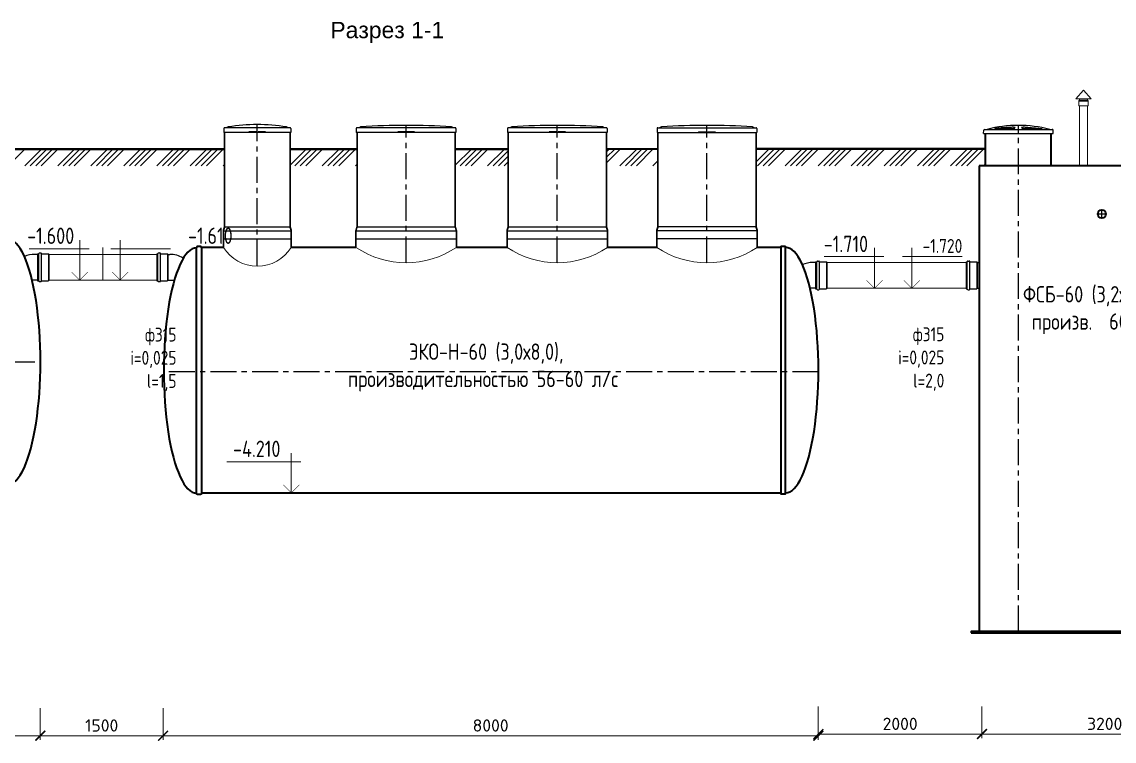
# Model space of a CAD drawing. Header units: millimetres. Extents: x 24859265 to 26550985, y 32092698 to 33532929.
# Drawn here: x 26229637 to 26242988, y 33031291 to 33040086 of the extents above; entities that cross this region are included whole.
import ezdxf

# ---------------------------------------------------------------- set-up
doc = ezdxf.new("R2010")
doc.units = ezdxf.units.MM
doc.linetypes.add('осевая', pattern=[50.8, 31.75, -6.35, 6.35, -6.35])
doc.layers.add('Mitat', color=1, linetype='Continuous')
doc.layers.add('Системный слой', color=7, linetype='Continuous')
doc.layers.add('эколайн', color=7, linetype='Continuous', lineweight=30)
doc.styles.add('ARTEM Arial', font='simplex.shx')
doc.styles.add('ARTEM GOST', font='GOST_0.TTF')
doc.styles.get("Standard").update_dxf_attribs({"font": 'arial.ttf'})
doc.dimstyles.new('ARTEM', dxfattribs={"dimtxt": 70, "dimasz": 50, "dimexe": 35, "dimexo": 15, "dimgap": 10, "dimtad": 1, "dimdec": 0, "dimtxsty": 'ARTEM Arial', "dimcen": 2.5, "dimclrd": 7, "dimclre": 7, "dimclrt": 7, "dimadec": 0, "dimazin": 0, "dimtfac": 1, "dimtdec": 0, "dimtmove": 0, "dimatfit": 3, "dimfxl": 1, "dimlwd": 15, "dimlwe": 15, "dimarcsym": 0})

# ---------------------------------------------------------------- blocks, each defined once
blk = doc.blocks.new('_ArchTick')
at = {"color": 0, "linetype": 'ByBlock', "const_width": 0.15}
blk.add_lwpolyline([(-0.5, -0.5), (0.5, 0.5)], dxfattribs=at)
blk = doc.blocks.new('*D470')
at = {"color": 7, "lineweight": 15, "transparency": 16777216}
for p, q in [((26221863, 33031693), (26221863, 33031308)), ((26229863, 33031680), (26229863, 33031308)), ((26229863, 33031358), (26221863, 33031358))]:
    blk.add_line(p, q, dxfattribs=at)
at = {"color": 7, "lineweight": 15, "transparency": 16777216, "xscale": 120, "yscale": 120, "zscale": 120, "rotation": 180}
blk.add_blockref('_ArchTick', (26221863, 33031358), dxfattribs=at)
at = {"color": 7, "lineweight": 15, "transparency": 16777216, "xscale": 120, "yscale": 120, "zscale": 120}
blk.add_blockref('_ArchTick', (26229863, 33031358), dxfattribs=at)
at = {"color": 7, "lineweight": 20, "transparency": 16777216, "insert": (26225863, 33031483), "char_height": 150, "attachment_point": 5, "style": 'ARTEM Arial'}
blk.add_mtext('8000', dxfattribs=at)
blk = doc.blocks.new('*D471')
at = {"color": 7, "lineweight": 15, "transparency": 16777216}
for p, q in [((26229863, 33031695), (26229863, 33031308)), ((26231363, 33031695), (26231363, 33031308)), ((26231363, 33031358), (26229863, 33031358))]:
    blk.add_line(p, q, dxfattribs=at)
at = {"color": 7, "lineweight": 15, "transparency": 16777216, "xscale": 120, "yscale": 120, "zscale": 120, "rotation": 180}
blk.add_blockref('_ArchTick', (26229863, 33031358), dxfattribs=at)
at = {"color": 7, "lineweight": 15, "transparency": 16777216, "xscale": 120, "yscale": 120, "zscale": 120}
blk.add_blockref('_ArchTick', (26231363, 33031358), dxfattribs=at)
at = {"color": 7, "lineweight": 20, "transparency": 16777216, "insert": (26230613, 33031483), "char_height": 150, "attachment_point": 5, "style": 'ARTEM Arial'}
blk.add_mtext('1500', dxfattribs=at)
blk = doc.blocks.new('*D472')
at = {"color": 7, "lineweight": 15, "transparency": 16777216}
for p, q in [((26241372, 33031715), (26241372, 33031328)), ((26244372, 33031715), (26244372, 33031328)), ((26244372, 33031378), (26241372, 33031378))]:
    blk.add_line(p, q, dxfattribs=at)
at = {"color": 7, "lineweight": 15, "transparency": 16777216, "xscale": 120, "yscale": 120, "zscale": 120, "rotation": 180}
blk.add_blockref('_ArchTick', (26241372, 33031378), dxfattribs=at)
at = {"color": 7, "lineweight": 15, "transparency": 16777216, "xscale": 120, "yscale": 120, "zscale": 120}
blk.add_blockref('_ArchTick', (26244372, 33031378), dxfattribs=at)
at = {"color": 7, "lineweight": 20, "transparency": 16777216, "insert": (26242872, 33031503), "char_height": 150, "attachment_point": 5, "style": 'ARTEM Arial'}
blk.add_mtext('3200', dxfattribs=at)
blk = doc.blocks.new('*D473')
at = {"color": 7, "lineweight": 15, "transparency": 16777216}
for p, q in [((26239372, 33031715), (26239372, 33031328)), ((26241372, 33031715), (26241372, 33031328)), ((26241372, 33031378), (26239372, 33031378))]:
    blk.add_line(p, q, dxfattribs=at)
at = {"color": 7, "lineweight": 15, "transparency": 16777216, "xscale": 120, "yscale": 120, "zscale": 120, "rotation": 180}
blk.add_blockref('_ArchTick', (26239372, 33031378), dxfattribs=at)
at = {"color": 7, "lineweight": 15, "transparency": 16777216, "xscale": 120, "yscale": 120, "zscale": 120}
blk.add_blockref('_ArchTick', (26241372, 33031378), dxfattribs=at)
at = {"color": 7, "lineweight": 20, "transparency": 16777216, "insert": (26240372, 33031503), "char_height": 150, "attachment_point": 5, "style": 'ARTEM Arial'}
blk.add_mtext('2000', dxfattribs=at)
blk = doc.blocks.new('*D491')
at = {"color": 7, "lineweight": 15, "transparency": 16777216}
for p, q in [((26231363, 33031680), (26231363, 33031308)), ((26239372, 33031700), (26239372, 33031308)), ((26239372, 33031358), (26231363, 33031358))]:
    blk.add_line(p, q, dxfattribs=at)
at = {"color": 7, "lineweight": 15, "transparency": 16777216, "xscale": 120, "yscale": 120, "zscale": 120, "rotation": 180}
blk.add_blockref('_ArchTick', (26231363, 33031358), dxfattribs=at)
at = {"color": 7, "lineweight": 15, "transparency": 16777216, "xscale": 120, "yscale": 120, "zscale": 120}
blk.add_blockref('_ArchTick', (26239372, 33031358), dxfattribs=at)
at = {"color": 7, "lineweight": 20, "transparency": 16777216, "insert": (26235367, 33031483), "char_height": 150, "attachment_point": 5, "style": 'ARTEM Arial'}
blk.add_mtext('8000', dxfattribs=at)

msp = doc.modelspace()

# ---------------------------------------------------------------- linework, layer by layer
at = {"lineweight": 20}
for p, q in [((26242612.7379, 33039252.6414), (26242517.6468, 33039145.0647)), ((26242707.829, 33039145.0647), (26242612.7379, 33039252.6414)), ((26242517.6468, 33039145.0647), (26242562.7379, 33039145.0647)), ((26242517.6468, 33039145.0647), (26242707.829, 33039145.0647)), ((26242555.0379, 33039060.1661), (26242555.0379, 33039122.3282)), ((26242562.7379, 33039126.7738), (26242562.7379, 33039145.0647)), ((26242662.7379, 33039126.7738), (26242662.7379, 33039145.0647)), ((26242662.7379, 33039145.0647), (26242707.829, 33039145.0647)), ((26242670.4379, 33039122.3282), (26242670.4379, 33039060.1661)), ((26242670.4379, 33039060.1661), (26242555.0379, 33039060.1661)), ((26242562.7379, 33039060.1661), (26242562.6777, 33038324.9899)), ((26242662.7379, 33039060.1661), (26242662.7379, 33038324.9776)), ((26229470.2028, 33038324.8525), (26229673.6831, 33038528.3327)), ((26229672.2584, 33038324.8525), (26229875.7386, 33038528.3327)), ((26229739.6103, 33038324.8525), (26229943.0905, 33038528.3327)), ((26229806.9623, 33038324.8525), (26230010.4425, 33038528.3327)), ((26229874.3144, 33038324.8525), (26230077.7946, 33038528.3327)), ((26230076.3699, 33038324.8525), (26230279.8501, 33038528.3327)), ((26230143.7218, 33038324.8525), (26230347.2021, 33038528.3327)), ((26230211.0738, 33038324.8525), (26230414.554, 33038528.3327)), ((26230278.4259, 33038324.8525), (26230481.9061, 33038528.3327)), ((26230480.4814, 33038324.8525), (26230683.9616, 33038528.3327)), ((26230547.8334, 33038324.8525), (26230751.3136, 33038528.3327)), ((26230615.1853, 33038324.8525), (26230818.6655, 33038528.3327)), ((26230682.5374, 33038324.8525), (26230886.0176, 33038528.3327)), ((26230884.5929, 33038324.8525), (26231088.0732, 33038528.3327)), ((26230951.9449, 33038324.8525), (26231155.4251, 33038528.3327)), ((26231019.2968, 33038324.8525), (26231222.7771, 33038528.3327)), ((26231086.6489, 33038324.8525), (26231290.1292, 33038528.3327)), ((26231288.7045, 33038324.8525), (26231492.1847, 33038528.3327)), ((26231356.0564, 33038324.8525), (26231559.5366, 33038528.3327)), ((26231423.4084, 33038324.8525), (26231626.8886, 33038528.3327)), ((26231490.7605, 33038324.8525), (26231694.2407, 33038528.3327)), ((26231692.816, 33038324.8525), (26231896.2962, 33038528.3327)), ((26231760.1679, 33038324.8525), (26231963.6482, 33038528.3327)), ((26231827.5199, 33038324.8525), (26232031.0001, 33038528.3327)), ((26231894.872, 33038324.8525), (26232098.3522, 33038528.3327)), ((26232914.8277, 33038334.5296), (26233110.8514, 33038530.5533)), ((26232972.5025, 33038324.8525), (26233178.2033, 33038530.5533)), ((26233039.8545, 33038324.8525), (26233245.5553, 33038530.5533)), ((26233107.2066, 33038324.8525), (26233312.9074, 33038530.5533)), ((26233309.2621, 33038324.8525), (26233514.9629, 33038530.5533)), ((26233376.6141, 33038324.8525), (26233582.3148, 33038530.5533)), ((26233443.966, 33038324.8525), (26233649.6668, 33038530.5533)), ((26233511.3181, 33038324.8525), (26233717.0189, 33038530.5533)), ((26234934.1643, 33038333.3086), (26235131.7973, 33038530.9417)), ((26234993.0602, 33038324.8525), (26235199.1493, 33038530.9417)), ((26235060.4121, 33038324.8525), (26235266.5012, 33038530.9417)), ((26235127.7642, 33038324.8525), (26235333.8533, 33038530.9417)), ((26235329.8197, 33038324.8525), (26235535.9089, 33038530.9417)), ((26235397.1717, 33038324.8525), (26235581.9689, 33038509.6498)), ((26235464.5236, 33038324.8525), (26235581.9689, 33038442.2978)), ((26236781.969, 33038362.6112), (26236950.6872, 33038531.3295)), ((26236781.9692, 33038429.9635), (26236883.3222, 33038531.3165)), ((26236781.9693, 33038497.3156), (26236815.9573, 33038531.3035)), ((26236946.2658, 33038324.8525), (26237152.7816, 33038531.3683)), ((26237013.6178, 33038324.8525), (26237220.1465, 33038531.3813)), ((26237080.9697, 33038324.8525), (26237287.5114, 33038531.3942)), ((26237148.3218, 33038324.8525), (26237354.8765, 33038531.4072)), ((26238610.7847, 33038372.9253), (26238769.5081, 33038531.6487)), ((26238629.5158, 33038324.3045), (26238836.8601, 33038531.6487)), ((26238696.8678, 33038324.3045), (26238904.212, 33038531.6487)), ((26238764.2199, 33038324.3045), (26238971.5641, 33038531.6487)), ((26238966.2754, 33038324.3045), (26239173.6196, 33038531.6487)), ((26239033.6274, 33038324.3045), (26239240.9716, 33038531.6487)), ((26239100.9793, 33038324.3045), (26239308.3235, 33038531.6487)), ((26239168.3314, 33038324.3045), (26239375.6756, 33038531.6487)), ((26239370.3869, 33038324.3045), (26239577.7312, 33038531.6487)), ((26239437.7389, 33038324.3045), (26239645.0831, 33038531.6487)), ((26239505.0908, 33038324.3045), (26239712.4351, 33038531.6487)), ((26239572.4429, 33038324.3045), (26239779.7872, 33038531.6487)), ((26239774.4985, 33038324.3045), (26239981.8427, 33038531.6487)), ((26239841.8504, 33038324.3045), (26240049.1946, 33038531.6487)), ((26239909.2024, 33038324.3045), (26240116.5466, 33038531.6487)), ((26239976.5545, 33038324.3045), (26240183.8987, 33038531.6487)), ((26240178.61, 33038324.3045), (26240385.9542, 33038531.6487)), ((26240245.9619, 33038324.3045), (26240453.3062, 33038531.6487)), ((26240313.3139, 33038324.3045), (26240520.6581, 33038531.6487)), ((26240380.666, 33038324.3045), (26240588.0102, 33038531.6487)), ((26240582.7215, 33038324.3045), (26240790.0657, 33038531.6487)), ((26240650.0735, 33038324.3045), (26240857.4177, 33038531.6487)), ((26240717.4254, 33038324.3045), (26240924.7696, 33038531.6487)), ((26240784.7775, 33038324.3045), (26240992.1217, 33038531.6487)), ((26240986.833, 33038324.3045), (26241194.1773, 33038531.6487)), ((26241054.185, 33038324.3045), (26241261.5292, 33038531.6487)), ((26241121.5369, 33038324.3045), (26241328.8812, 33038531.6487)), ((26241188.889, 33038324.3045), (26241396.2333, 33038531.6487)), ((26232096.9275, 33038324.8525), (26232114.8277, 33038342.7527)), ((26233713.3736, 33038324.8525), (26233734.1643, 33038345.6432)), ((26235531.8757, 33038324.8525), (26235581.9689, 33038374.9457)), ((26237350.3774, 33038324.8525), (26237410.7847, 33038385.2598)), ((26241390.9446, 33038324.3045), (26241415.7842, 33038349.1441)), ((26229966.5982, 33037243.3327), (26231285.2655, 33037243.3327)), ((26230625.9318, 33036928.3327), (26230625.9318, 33037328.3327)), ((26239475.3958, 33037143.3327), (26241177.781, 33037143.3327)), ((26229966.5982, 33036928.3327), (26231285.2655, 33036928.3327)), ((26239475.3958, 33036828.3327), (26241177.781, 33036828.3327)), ((26231832.3996, 33034322.9763), (26231832.3996, 33036172.9763))]:
    msp.add_line(p, q, dxfattribs=at)
at = {"color": 7, "lineweight": 25}
for p, q in [((26242562.7379, 33039126.7738), (26242555.0379, 33039122.3282)), ((26242662.7379, 33039126.7738), (26242670.4379, 33039122.3282)), ((26229830.1526, 33037243.3327), (26229793.9475, 33037243.3327)), ((26229830.1526, 33037251.0327), (26229830.1526, 33036920.6327)), ((26229830.1526, 33037251.0327), (26229845.1526, 33037251.0327)), ((26229845.1526, 33036919.0327), (26229845.1526, 33037252.6327)), ((26229853.8526, 33037261.3327), (26229869.1526, 33037261.3327)), ((26229877.8526, 33036919.0327), (26229877.8526, 33037252.6327)), ((26229877.8526, 33037251.0327), (26229962.1526, 33037251.0327)), ((26229966.5982, 33037243.3327), (26229962.1526, 33037251.0327)), ((26231285.2655, 33037251.0327), (26231285.2655, 33036920.6327)), ((26231285.2655, 33037251.0327), (26231300.2655, 33037251.0327)), ((26231300.2655, 33036919.0327), (26231300.2655, 33037252.6327)), ((26231308.9655, 33037261.3327), (26231324.2655, 33037261.3327)), ((26231332.9655, 33036919.0327), (26231332.9655, 33037252.6327)), ((26231332.9655, 33037251.0327), (26231417.2655, 33037251.0327)), ((26231421.7111, 33037243.3327), (26231417.2655, 33037251.0327)), ((26231421.7111, 33037243.3327), (26231444.2111, 33037243.3327)), ((26239338.9502, 33037143.3327), (26239302.7452, 33037143.3327)), ((26239338.9502, 33037151.0327), (26239338.9502, 33036820.6327)), ((26239338.9502, 33037151.0327), (26239353.9502, 33037151.0327)), ((26239353.9502, 33036819.0327), (26239353.9502, 33037152.6327)), ((26239362.6502, 33037161.3327), (26239377.9502, 33037161.3327)), ((26239386.6502, 33036819.0327), (26239386.6502, 33037152.6327)), ((26239386.6502, 33037151.0327), (26239470.9502, 33037151.0327)), ((26239475.3958, 33037143.3327), (26239470.9502, 33037151.0327)), ((26241177.781, 33037151.0213), (26241177.781, 33036820.6213)), ((26241177.781, 33037151.0213), (26241192.781, 33037151.0213)), ((26241192.781, 33036819.0213), (26241192.781, 33037152.6213)), ((26241201.481, 33037161.3213), (26241216.781, 33037161.3213)), ((26241225.481, 33036819.0213), (26241225.481, 33037152.6213)), ((26241225.481, 33037151.0213), (26241309.781, 33037151.0213)), ((26241314.2266, 33037143.3213), (26241309.781, 33037151.0213)), ((26241314.2266, 33037143.3213), (26241336.7266, 33037143.3213)), ((26229830.1526, 33036928.3327), (26229762.3407, 33036928.3327)), ((26229830.1526, 33036920.6327), (26229845.1526, 33036920.6327)), ((26229853.8526, 33036910.3327), (26229869.1526, 33036910.3327)), ((26229877.8526, 33036920.6327), (26229962.1526, 33036920.6327)), ((26229966.5982, 33036928.3327), (26229962.1526, 33036920.6327)), ((26231285.2655, 33036920.6327), (26231300.2655, 33036920.6327)), ((26231308.9655, 33036910.3327), (26231324.2655, 33036910.3327)), ((26231332.9655, 33036920.6327), (26231417.2655, 33036920.6327)), ((26231421.7111, 33036928.3327), (26231417.2655, 33036920.6327)), ((26231421.7111, 33036928.3327), (26231500.1122, 33036928.3327)), ((26239338.9502, 33036828.3327), (26239271.1384, 33036828.3327)), ((26239338.9502, 33036820.6327), (26239353.9502, 33036820.6327)), ((26239362.6502, 33036810.3327), (26239377.9502, 33036810.3327)), ((26239386.6502, 33036820.6327), (26239470.9502, 33036820.6327)), ((26239475.3958, 33036828.3327), (26239470.9502, 33036820.6327)), ((26241177.781, 33036820.6213), (26241192.781, 33036820.6213)), ((26241201.481, 33036810.3213), (26241216.781, 33036810.3213)), ((26241225.481, 33036820.6213), (26241309.781, 33036820.6213)), ((26241314.2266, 33036828.3213), (26241309.781, 33036820.6213)), ((26241314.2266, 33036828.3213), (26241335.847, 33036828.3213))]:
    msp.add_line(p, q, dxfattribs=at)
at = {"lineweight": 30}
for p, q in [((26232114.8277, 33038733.6891), (26232114.8277, 33037593.4393)), ((26232914.8277, 33038733.6891), (26232914.8277, 33037593.4393)), ((26233734.1643, 33038733.6891), (26233734.1643, 33037593.4393)), ((26234934.1643, 33038733.6891), (26234934.1643, 33037584.5786)), ((26235581.9689, 33038733.6891), (26235581.9689, 33037593.4393)), ((26236781.9689, 33038733.6891), (26236781.9689, 33037593.4393)), ((26237410.7847, 33038733.6891), (26237410.7847, 33037593.4393)), ((26238610.7847, 33038733.6891), (26238610.7847, 33037593.4393)), ((26232100.8277, 33037524.8428), (26232100.8277, 33037328.3327)), ((26232102.1557, 33037537.35), (26232113.4996, 33037574.5122)), ((26232927.4996, 33037537.35), (26232916.1557, 33037574.5122)), ((26232928.8277, 33037524.8428), (26232928.8277, 33037328.3327)), ((26233720.1643, 33037524.8428), (26233720.1643, 33037328.3327)), ((26233721.4924, 33037537.35), (26233732.8363, 33037574.5122)), ((26234946.8363, 33037537.35), (26234935.4924, 33037574.5122)), ((26234948.1643, 33037524.8428), (26234948.1643, 33037328.3327)), ((26235567.9689, 33037524.8428), (26235567.9689, 33037328.3327)), ((26235569.297, 33037537.35), (26235580.6409, 33037574.5122)), ((26236794.6409, 33037537.35), (26236783.297, 33037574.5122)), ((26236795.9689, 33037524.8428), (26236795.9689, 33037328.3327)), ((26237396.7847, 33037524.8428), (26237396.7847, 33037328.3327)), ((26237398.1128, 33037537.35), (26237409.4566, 33037574.5122)), ((26238623.4566, 33037537.35), (26238612.1128, 33037574.5122)), ((26238624.7847, 33037524.8428), (26238624.7847, 33037328.3327))]:
    msp.add_line(p, q, dxfattribs=at)
at = {"color": 1, "linetype": 'осевая', "lineweight": 25, "ltscale": 10}
for p, q in [((26232514.8277, 33037102.9997), (26232514.8277, 33038829.5929)), ((26234334.1643, 33037145.9789), (26234334.1643, 33038820.7321)), ((26236181.9689, 33037145.9789), (26236181.9689, 33038820.7321)), ((26238010.7847, 33037145.9789), (26238010.7847, 33038820.7321)), ((26241818.4445, 33032633.6895), (26241819.6614, 33038820.6003)), ((26242837.2594, 33037687.2636), (26242837.2594, 33037787.2636)), ((26242787.2594, 33037737.2636), (26242887.2594, 33037737.2636)), ((26221860.2687, 33035928.3327), (26229860.2687, 33035928.3327)), ((26239372.3996, 33035808.3344), (26231372.3996, 33035808.3344))]:
    msp.add_line(p, q, dxfattribs=at)
at = {"lineweight": 35}
for p, q in [((26241415.7842, 33038324.3045), (26241415.7841, 33038720.1479)), ((26242216.7014, 33038324.8376), (26242216.7014, 33038720.1479)), ((26244337.1916, 33038324.8525), (26241336.4843, 33038324.2896)), ((26241336.4843, 33038324.2896), (26241337.6519, 33032633.6891)), ((26242036.5136, 33032633.7041), (26243536.5136, 33032633.7041))]:
    msp.add_line(p, q, dxfattribs=at)
at = {"lineweight": 40}
for p, q in [((26232114.8277, 33038528.3327), (26229100.9131, 33038528.3327)), ((26232914.8277, 33038530.5533), (26233734.1643, 33038530.5533)), ((26234934.1649, 33038530.9417), (26235581.9695, 33038530.9417)), ((26236781.9694, 33038531.297), (26237410.7846, 33038531.4179)), ((26238610.7851, 33038531.6487), (26241415.7822, 33038532.1881))]:
    msp.add_line(p, q, dxfattribs=at)
at = {"lineweight": 25}
for p, q in [((26232101.1605, 33037530.597), (26232928.4949, 33037530.597)), ((26232114.4949, 33037581.2652), (26232915.1605, 33037581.2652)), ((26233720.4971, 33037530.597), (26234947.8315, 33037530.597)), ((26233733.8315, 33037581.2652), (26234934.4971, 33037581.2652)), ((26235568.3017, 33037530.597), (26236795.6361, 33037530.597)), ((26235581.6361, 33037581.2652), (26236782.3017, 33037581.2652)), ((26238624.4519, 33037530.597), (26237397.1175, 33037530.597)), ((26238611.1175, 33037581.2652), (26237410.4519, 33037581.2652)), ((26232100.8277, 33037431.8428), (26232928.8277, 33037431.8428)), ((26233720.1643, 33037431.8428), (26234948.1643, 33037431.8428)), ((26235567.9689, 33037431.8428), (26236795.9689, 33037431.8428)), ((26238624.7847, 33037431.8428), (26237396.7847, 33037431.8428))]:
    msp.add_line(p, q, dxfattribs=at)
at = {"lineweight": 35}
for points in [[(26231782.3996, 33037337.978, 0.4142135624), (26231772.3996, 33037327.978), (26231772.3996, 33037322.9763)], [(26231832.3996, 33037322.978), (26231832.3996, 33037327.978, 0.4142135624), (26231822.3996, 33037337.978), (26231782.3996, 33037337.978)], [(26238912.3918, 33037328.3344), (26238912.3918, 33037333.3344, -0.4142135624), (26238922.3918, 33037343.3344), (26238962.3918, 33037343.3344)], [(26238962.3918, 33037343.3344, -0.4142135624), (26238972.3918, 33037333.3344), (26238972.3918, 33037328.3327)], [(26231782.3996, 33034307.9747, -0.4142135624), (26231772.3996, 33034317.9747), (26231772.3996, 33034322.9763)], [(26231832.3996, 33034322.9747), (26231832.3996, 33034317.9747, -0.4142135624), (26231822.3996, 33034307.9747), (26231782.3996, 33034307.9747)], [(26238912.3918, 33034328.3311), (26238912.3918, 33034323.3311, 0.4142135624), (26238922.3918, 33034313.3311), (26238962.3918, 33034313.3311)], [(26238962.3918, 33034313.3311, 0.4142135624), (26238972.3918, 33034323.3311), (26238972.3918, 33034328.3327)]]:
    msp.add_lwpolyline(points, format="xyb", dxfattribs=at)
for points in [[(26231772.3996, 33034322.9763), (26231772.3996, 33037322.9763)], [(26232100.8277, 33037328.3327), (26231832.3933, 33037328.3327)], [(26231832.3996, 33037322.9763), (26231832.3996, 33034322.9763)], [(26233720.1643, 33037328.3327), (26232928.8277, 33037328.3327)], [(26235567.9689, 33037328.3327), (26234948.1643, 33037328.3327)], [(26237396.7847, 33037328.3327), (26236795.9689, 33037328.3327)], [(26238912.3918, 33037328.3327), (26238624.7847, 33037328.3327)], [(26238912.3918, 33037328.3327), (26238912.3918, 33034328.3327)], [(26238972.3918, 33034328.3327), (26238972.3918, 33037328.3327)], [(26231832.3996, 33034328.3327), (26238912.3918, 33034328.3327)]]:
    msp.add_lwpolyline(points, dxfattribs=at)
msp.add_lwpolyline([(26241241.775, 33032613.7041), (26244432.7437, 33032613.7041), (26244432.7437, 33032633.6913), (26241241.775, 33032633.6891)], close=True, dxfattribs=at)
msp.add_circle((26242837.2594, 33037737.2636), 50, dxfattribs=at)
at = {"color": 7, "lineweight": 25}
for centre, radius, start, end in [((26232136.8253, 33038806.8889), 14.8378, 270.00090244, 300.58038667), ((26232166.025, 33038769.1353), 33.0566, 102.60850985, 130.91712828), ((26232514.8277, 33036568.0211), 2261.5718, 80.94277587, 99.05722413), ((26232863.6303, 33038769.1353), 33.0566, 49.08287172, 77.39149015), ((26232892.83, 33038806.8889), 14.8378, 239.41961333, 269.99909756), ((26233756.162, 33038806.8889), 14.8378, 270.00090244, 300.58038667), ((26233785.3617, 33038769.1353), 33.0566, 102.60850985, 130.91712828), ((26234334.1643, 33030817.3137), 8003.4184, 86.01630263, 93.98369737), ((26234882.967, 33038769.1353), 33.0566, 49.08287172, 77.39149015), ((26234912.1667, 33038806.8889), 14.8378, 239.41961333, 269.99909756), ((26235603.9666, 33038806.8889), 14.8378, 270.00090244, 300.58038667), ((26235633.1663, 33038769.1353), 33.0566, 102.60850985, 130.91712828), ((26236181.9689, 33030817.3137), 8003.4184, 86.01630263, 93.98369737), ((26236730.7716, 33038769.1353), 33.0566, 49.08287172, 77.39149015), ((26236759.9713, 33038806.8889), 14.8378, 239.41961333, 269.99909756), ((26237432.7824, 33038806.8889), 14.8378, 270.00090244, 300.58038667), ((26237461.982, 33038769.1353), 33.0566, 102.60850985, 130.91712828), ((26238010.7847, 33030817.3137), 8003.4184, 86.01630263, 93.98369737), ((26238559.5874, 33038769.1353), 33.0566, 49.08287172, 77.39149015), ((26238588.787, 33038806.8889), 14.8378, 239.41961333, 269.99909756), ((26229793.9475, 33036928.3327), 315, 90, 113.50776372), ((26229853.8526, 33037252.6327), 8.7, 90, 180), ((26229869.1526, 33037252.6327), 8.7, 0, 90), ((26231308.9655, 33037252.6327), 8.7, 90, 180), ((26231324.2655, 33037252.6327), 8.7, 0, 90), ((26231444.2111, 33036928.3327), 315, 58.55217909, 90), ((26239302.7452, 33036828.3327), 315, 90, 113.50776372), ((26239362.6502, 33037152.6327), 8.7, 90, 180), ((26239377.9502, 33037152.6327), 8.7, 0, 90), ((26241201.481, 33037152.6213), 8.7, 90, 180), ((26241216.781, 33037152.6213), 8.7, 0, 90), ((26229853.8526, 33036919.0327), 8.7, 180, 270), ((26229869.1526, 33036919.0327), 8.7, 270, 0), ((26231308.9655, 33036919.0327), 8.7, 180, 270), ((26231324.2655, 33036919.0327), 8.7, 270, 0), ((26239362.6502, 33036819.0327), 8.7, 180, 270), ((26239377.9502, 33036819.0327), 8.7, 270, 0), ((26241201.481, 33036819.0213), 8.7, 180, 270), ((26241216.781, 33036819.0213), 8.7, 270, 0)]:
    msp.add_arc(centre, radius, start, end, dxfattribs=at)
at = {"lineweight": 30}
for centre, start, end in [((26232170.8277, 33037523.7792), 168.82142952, 180), ((26232044.8277, 33037588.0829), 348.82142952, 0), ((26232984.8277, 33037588.0829), 180, 191.17857048), ((26232858.8277, 33037523.7792), 0, 11.17857048), ((26233790.1643, 33037523.7792), 168.82142952, 180), ((26233664.1643, 33037588.0829), 348.82142952, 0), ((26235004.1643, 33037588.0829), 180, 191.17857048), ((26234878.1643, 33037523.7792), 0, 11.17857048), ((26235637.9689, 33037523.7792), 168.82142952, 180), ((26235511.9689, 33037588.0829), 348.82142952, 0), ((26236851.9689, 33037588.0829), 180, 191.17857048), ((26236725.9689, 33037523.7792), 0, 11.17857048), ((26237466.7847, 33037523.7792), 168.82142952, 180), ((26237340.7847, 33037588.0829), 348.82142952, 0), ((26238680.7847, 33037588.0829), 180, 191.17857048), ((26238554.7847, 33037523.7792), 0, 11.17857048)]:
    msp.add_arc(centre, 70, start, end, dxfattribs=at)
at = {"lineweight": 20}
for centre, radius, start, end in [((26232514.8277, 33037584.4745), 486.8312, 211.74507398, 328.25492602), ((26234334.1643, 33038238.6743), 1098.0518, 236.00143224, 303.99856776), ((26236181.9689, 33038238.6743), 1098.0518, 236.00143224, 303.99856776), ((26238010.7847, 33038238.6743), 1098.0518, 236.00143224, 303.99856776)]:
    msp.add_arc(centre, radius, start, end, dxfattribs=at)
at = {"lineweight": 35}
for centre, ratio, start_param, end_param in [((26229462.5202, 33035928.3327), 0.2681676507, 3.1415926536, 6.2831853072), ((26231772.3996, 33035822.9763), 0.2669997379, 0, 3.1415926536), ((26238972.3918, 33035828.3327), 0.2672070516, 3.1415926536, 6.2831853072)]:
    msp.add_ellipse(centre, major_axis=(0, 1500), ratio=ratio, start_param=start_param, end_param=end_param, dxfattribs=at)
at = {"layer": 'Mitat', "color": 7, "lineweight": 25}
for p, q in [((26242555.0379, 33039122.3282), (26242670.4379, 33039122.3282)), ((26242562.7379, 33039126.7738), (26242662.7379, 33039126.7738)), ((26229962.1526, 33037251.0327), (26229962.1526, 33036920.6327)), ((26229966.5982, 33037243.3327), (26229966.5982, 33036928.3327)), ((26231417.2655, 33037251.0327), (26231417.2655, 33036920.6327)), ((26231421.7111, 33037243.3327), (26231421.7111, 33036928.3327)), ((26239470.9502, 33037151.0327), (26239470.9502, 33036820.6327)), ((26239475.3958, 33037143.3327), (26239475.3958, 33036828.3327)), ((26241309.781, 33037151.0213), (26241309.781, 33036820.6213)), ((26241314.2266, 33037143.3213), (26241314.2266, 33036828.3213))]:
    msp.add_line(p, q, dxfattribs=at)
at = {"layer": 'Системный слой', "color": 7, "lineweight": 25}
for p, q in [((26232105.4801, 33038783.1484), (26232105.4801, 33038733.6891)), ((26232413.2117, 33038733.6891), (26232105.4801, 33038733.6891)), ((26232915.2725, 33038792.0511), (26232114.3828, 33038792.0511)), ((26232413.2117, 33038741.6026), (26232413.2117, 33038733.6891)), ((26232417.4863, 33038741.6026), (26232413.2117, 33038741.6026)), ((26232417.4863, 33038733.6891), (26232413.2117, 33038733.6891)), ((26232924.1752, 33038733.6891), (26232416.4436, 33038733.6891)), ((26232417.4863, 33038741.6026), (26232417.4863, 33038733.6891)), ((26232442.1793, 33038741.6026), (26232417.4863, 33038741.6026)), ((26232442.1793, 33038733.6891), (26232417.4863, 33038733.6891)), ((26232504.9358, 33038741.6026), (26232442.1793, 33038741.6026)), ((26232504.9358, 33038733.6891), (26232442.1793, 33038733.6891)), ((26232504.9358, 33038741.6026), (26232504.9358, 33038733.6891)), ((26232524.7195, 33038733.6891), (26232504.9358, 33038733.6891)), ((26232524.7195, 33038741.6026), (26232524.7195, 33038733.6891)), ((26232587.4761, 33038741.6026), (26232524.7195, 33038741.6026)), ((26232587.4761, 33038733.6891), (26232524.7195, 33038733.6891)), ((26232612.1691, 33038741.6026), (26232587.4761, 33038741.6026)), ((26232612.1691, 33038733.6891), (26232587.4761, 33038733.6891)), ((26232616.4436, 33038741.6026), (26232612.1691, 33038741.6026)), ((26232612.1691, 33038741.6026), (26232612.1691, 33038733.6891)), ((26232616.4436, 33038733.6891), (26232612.1691, 33038733.6891)), ((26232616.4436, 33038741.6026), (26232616.4436, 33038733.6891)), ((26232924.1752, 33038783.1484), (26232924.1752, 33038733.6891)), ((26233724.8168, 33038783.1484), (26233724.8168, 33038733.6891)), ((26234232.5484, 33038733.6891), (26233724.8168, 33038733.6891)), ((26234934.6092, 33038792.0511), (26233733.7195, 33038792.0511)), ((26234232.5484, 33038741.6026), (26234232.5484, 33038733.6891)), ((26234236.8229, 33038741.6026), (26234232.5484, 33038741.6026)), ((26234236.8229, 33038733.6891), (26234232.5484, 33038733.6891)), ((26234236.8229, 33038741.6026), (26234236.8229, 33038733.6891)), ((26234261.5159, 33038741.6026), (26234236.8229, 33038741.6026)), ((26234261.5159, 33038733.6891), (26234236.8229, 33038733.6891)), ((26234324.2725, 33038741.6026), (26234261.5159, 33038741.6026)), ((26234324.2725, 33038733.6891), (26234261.5159, 33038733.6891)), ((26234324.2725, 33038741.6026), (26234324.2725, 33038733.6891)), ((26234344.0562, 33038733.6891), (26234324.2725, 33038733.6891)), ((26234344.0562, 33038741.6026), (26234344.0562, 33038733.6891)), ((26234406.8127, 33038741.6026), (26234344.0562, 33038741.6026)), ((26234406.8127, 33038733.6891), (26234344.0562, 33038733.6891)), ((26234431.5057, 33038741.6026), (26234406.8127, 33038741.6026)), ((26234431.5057, 33038733.6891), (26234406.8127, 33038733.6891)), ((26234435.7803, 33038741.6026), (26234431.5057, 33038741.6026)), ((26234431.5057, 33038741.6026), (26234431.5057, 33038733.6891)), ((26234435.7803, 33038733.6891), (26234431.5057, 33038733.6891)), ((26234435.7803, 33038741.6026), (26234435.7803, 33038733.6891)), ((26234943.5119, 33038733.6891), (26234435.7803, 33038733.6891)), ((26234943.5119, 33038783.1484), (26234943.5119, 33038733.6891)), ((26235572.6214, 33038783.1484), (26235572.6214, 33038733.6891)), ((26236080.353, 33038733.6891), (26235572.6214, 33038733.6891)), ((26236782.4138, 33038792.0511), (26235581.5241, 33038792.0511)), ((26236080.353, 33038741.6026), (26236080.353, 33038733.6891)), ((26236084.6275, 33038741.6026), (26236080.353, 33038741.6026)), ((26236084.6275, 33038733.6891), (26236080.353, 33038733.6891)), ((26236084.6275, 33038741.6026), (26236084.6275, 33038733.6891)), ((26236109.3205, 33038741.6026), (26236084.6275, 33038741.6026)), ((26236109.3205, 33038733.6891), (26236084.6275, 33038733.6891)), ((26236172.0771, 33038741.6026), (26236109.3205, 33038741.6026)), ((26236172.0771, 33038733.6891), (26236109.3205, 33038733.6891)), ((26236172.0771, 33038741.6026), (26236172.0771, 33038733.6891)), ((26236191.8608, 33038733.6891), (26236172.0771, 33038733.6891)), ((26236191.8608, 33038741.6026), (26236191.8608, 33038733.6891)), ((26236254.6173, 33038741.6026), (26236191.8608, 33038741.6026)), ((26236254.6173, 33038733.6891), (26236191.8608, 33038733.6891)), ((26236279.3103, 33038741.6026), (26236254.6173, 33038741.6026)), ((26236279.3103, 33038733.6891), (26236254.6173, 33038733.6891)), ((26236283.5849, 33038741.6026), (26236279.3103, 33038741.6026)), ((26236279.3103, 33038741.6026), (26236279.3103, 33038733.6891)), ((26236283.5849, 33038733.6891), (26236279.3103, 33038733.6891)), ((26236283.5849, 33038741.6026), (26236283.5849, 33038733.6891)), ((26236791.3165, 33038733.6891), (26236283.5849, 33038733.6891)), ((26236791.3165, 33038783.1484), (26236791.3165, 33038733.6891)), ((26237401.4372, 33038783.1484), (26237401.4372, 33038733.6891)), ((26237401.4372, 33038733.6891), (26237909.1688, 33038733.6891)), ((26237410.3398, 33038792.0511), (26238611.2295, 33038792.0511)), ((26237909.1688, 33038741.6026), (26237913.4433, 33038741.6026)), ((26237909.1688, 33038741.6026), (26237909.1688, 33038733.6891)), ((26237909.1688, 33038733.6891), (26237913.4433, 33038733.6891)), ((26237913.4433, 33038741.6026), (26237938.1363, 33038741.6026)), ((26237913.4433, 33038741.6026), (26237913.4433, 33038733.6891)), ((26237913.4433, 33038733.6891), (26237938.1363, 33038733.6891)), ((26237938.1363, 33038741.6026), (26238000.8928, 33038741.6026)), ((26237938.1363, 33038733.6891), (26238000.8928, 33038733.6891)), ((26238000.8928, 33038741.6026), (26238000.8928, 33038733.6891)), ((26238000.8928, 33038733.6891), (26238020.6766, 33038733.6891)), ((26238020.6766, 33038741.6026), (26238020.6766, 33038733.6891)), ((26238020.6766, 33038741.6026), (26238083.4331, 33038741.6026)), ((26238020.6766, 33038733.6891), (26238083.4331, 33038733.6891)), ((26238083.4331, 33038741.6026), (26238108.1261, 33038741.6026)), ((26238083.4331, 33038733.6891), (26238108.1261, 33038733.6891)), ((26238108.1261, 33038741.6026), (26238108.1261, 33038733.6891)), ((26238108.1261, 33038741.6026), (26238112.4006, 33038741.6026)), ((26238108.1261, 33038733.6891), (26238112.4006, 33038733.6891)), ((26238112.4006, 33038741.6026), (26238112.4006, 33038733.6891)), ((26238112.4006, 33038733.6891), (26238620.1322, 33038733.6891)), ((26238620.1322, 33038783.1484), (26238620.1322, 33038733.6891)), ((26241389.327, 33038720.1168), (26241392.9028, 33038760.9883)), ((26241389.327, 33038720.1168), (26241816.7014, 33038720.6022)), ((26241402.8647, 33038770.1168), (26241816.7014, 33038770.6022)), ((26241756.2173, 33038779.9347), (26241529.142, 33038779.9347)), ((26241816.7014, 33038770.6022), (26242230.5381, 33038770.6022)), ((26241816.7014, 33038720.6022), (26242244.0759, 33038720.1168)), ((26242104.2619, 33038779.9347), (26241877.1866, 33038779.9347)), ((26242244.0759, 33038720.6022), (26242240.5001, 33038761.4738))]:
    msp.add_line(p, q, dxfattribs=at)
for centre, radius, start, end in [((26232114.3828, 33038783.1484), 8.9027, 90, 180), ((26232915.2725, 33038783.1484), 8.9027, 0, 90), ((26233733.7195, 33038783.1484), 8.9027, 90, 180), ((26234934.6092, 33038783.1484), 8.9027, 0, 90), ((26235581.5241, 33038783.1484), 8.9027, 90, 180), ((26236782.4138, 33038783.1484), 8.9027, 0, 90), ((26237410.3398, 33038783.1484), 8.9027, 90, 180), ((26238611.2295, 33038783.1484), 8.9027, 0, 90), ((26241402.8647, 33038760.1168), 10, 90, 174.9999999), ((26241817.2423, 33037332.8549), 1487.7474, 75.10356517, 104.89643483), ((26241756.1358, 33038802.593), 22.6584, 270.20593513, 345.2088432), ((26241877.268, 33038802.593), 22.6584, 194.7911568, 269.79406487), ((26242230.5381, 33038760.6022), 10, 5.0000001, 90)]:
    msp.add_arc(centre, radius, start, end, dxfattribs=at)
for start_param, end_param in [(-1.5443622625, -1.5187311118), (-1.6228615418, -1.5972303911)]:
    msp.add_ellipse((26241816.7019, 33036674.7843), major_axis=(-2259.0001, 0), ratio=0.9396926208, start_param=start_param, end_param=end_param, dxfattribs=at)
for points, knots in [([(26241699.1397, 33038794.6735), (26241690.3159, 33038794.2414), (26241674.9072, 33038793.4013), (26241657.3159, 33038792.2702), (26241642.0955, 33038791.2065), (26241629.3141, 33038790.2424), (26241616.7383, 33038789.2076), (26241608.6739, 33038788.5117), (26241602.8644, 33038787.9954), (26241597.1884, 33038787.4765), (26241591.6913, 33038786.9603), (26241586.3763, 33038786.4482), (26241581.3367, 33038785.9508), (26241576.5308, 33038785.4655), (26241572.0101, 33038784.9993), (26241567.7325, 33038784.5491), (26241563.7489, 33038784.1219), (26241559.9668, 33038783.7091), (26241556.4122, 33038783.3144), (26241553.0648, 33038782.9366), (26241550.0208, 33038782.5877), (26241547.2302, 33038782.2631), (26241544.7423, 33038781.9696), (26241542.5089, 33038781.7027), (26241540.5792, 33038781.4691), (26241538.8571, 33038781.2581), (26241537.3457, 33038781.0707), (26241536.0052, 33038780.9025), (26241534.8893, 33038780.7608), (26241533.9479, 33038780.6398), (26241533.1871, 33038780.5409), (26241532.5594, 33038780.4583), (26241532.0698, 33038780.3931), (26241531.6623, 33038780.3383), (26241531.319, 33038780.2917), (26241531.015, 33038780.2499), (26241530.759, 33038780.2143), (26241530.5395, 33038780.1834), (26241530.3563, 33038780.1572), (26241530.1493, 33038780.1274), (26241529.9663, 33038780.1004), (26241529.8019, 33038780.0756), (26241529.6788, 33038780.0567), (26241529.5795, 33038780.0411), (26241529.4984, 33038780.028), (26241529.4335, 33038780.0174), (26241529.3663, 33038780.006), (26241529.3003, 33038779.9944), (26241529.2438, 33038779.9839), (26241529.1912, 33038779.9736), (26241529.1399, 33038779.9625), (26241529.0973, 33038779.9513), (26241529.0779, 33038779.9419), (26241529.0906, 33038779.936), (26241529.1213, 33038779.9347), (26241529.142, 33038779.9347)], [0, 0, 0, 0, 8.4905695969, 14.8157009333, 16.9144847187, 23.1340576947, 27.1222010157, 29.0419956937, 30.9199254009, 32.7356627457, 34.5313415046, 36.2414342646, 37.8861135141, 39.4200463625, 40.9084750932, 42.2814056944, 43.5837529801, 44.7904978886, 45.9713003543, 47.0558703602, 48.0699333312, 48.9668500539, 49.818162945, 50.5500268055, 51.2088700376, 51.7687749444, 52.3022872438, 52.7569701418, 53.1585160637, 53.4774578404, 53.7669293022, 53.9915934839, 54.1796537148, 54.3263311653, 54.4665015193, 54.5878126027, 54.6971361994, 54.788021687, 54.8725920496, 54.9429839175, 55.0758673169, 55.1419207541, 55.2035091704, 55.2819042792, 55.3200793335, 55.3595913676, 55.413309431, 55.4661591766, 55.5177290408, 55.5661299207, 55.630229632, 55.7149079337, 55.8083013313, 55.9048158905, 56, 56, 56, 56]), ([(26241756.9943, 33038796.8084), (26241758.1232, 33038796.8365), (26241759.6361, 33038796.8713), (26241761.6935, 33038796.9132), (26241762.8083, 33038796.9341), (26241764.0896, 33038796.9563), (26241764.9867, 33038796.9704), (26241766.0342, 33038796.9854), (26241766.88, 33038796.9964), (26241767.8567, 33038797.0076), (26241768.94, 33038797.018), (26241769.9599, 33038797.0255), (26241770.9091, 33038797.03), (26241771.6601, 33038797.032), (26241772.3491, 33038797.0322), (26241773.0766, 33038797.0306), (26241773.7614, 33038797.027), (26241774.3499, 33038797.0216), (26241774.8879, 33038797.0149), (26241775.4313, 33038797.0059), (26241776.0477, 33038796.9917), (26241776.5469, 33038796.9755), (26241776.9276, 33038796.9589), (26241777.1909, 33038796.9446), (26241777.4403, 33038796.9279), (26241777.6911, 33038796.9057), (26241777.9738, 33038796.8671), (26241778.0523, 33038796.8327), (26241778.0434, 33038796.8084)], [0, 0, 0, 0, 2.9513272764, 3.9424803671, 5.4361728267, 5.9343134456, 7.4227758384, 7.9145534929, 8.8910107768, 9.8520121249, 10.7968724946, 12.188090515, 13.0935219556, 13.97038052, 14.8125321522, 15.6188044169, 16.773919248, 17.6324604231, 18.2350171382, 19.3170583238, 20.4081033063, 21.7581768581, 22.619837977, 23.354994625, 24.0826329613, 25.1483017802, 26.4600108246, 29, 29, 29, 29]), ([(26241855.3604, 33038796.8084), (26241855.357, 33038796.8179), (26241855.3683, 33038796.8362), (26241855.4404, 33038796.8621), (26241855.5677, 33038796.8865), (26241855.7532, 33038796.9094), (26241855.998, 33038796.9307), (26241856.302, 33038796.9502), (26241856.6639, 33038796.9677), (26241857.0813, 33038796.9831), (26241857.5508, 33038796.9964), (26241858.068, 33038797.0076), (26241858.6285, 33038797.0166), (26241859.2292, 33038797.0235), (26241859.864, 33038797.0283), (26241860.5253, 33038797.0312), (26241861.3063, 33038797.0325), (26241862.2109, 33038797.0312), (26241863.1716, 33038797.027), (26241863.9839, 33038797.0216), (26241864.7969, 33038797.0149), (26241865.8328, 33038797.0047), (26241866.8731, 33038796.9921), (26241868.0354, 33038796.9761), (26241869.0948, 33038796.9599), (26241870.1298, 33038796.9423), (26241871.1939, 33038796.923), (26241872.3327, 33038796.9009), (26241873.7807, 33038796.8703), (26241875.1242, 33038796.8398), (26241875.986, 33038796.8189), (26241876.4095, 33038796.8084)], [0, 0, 0, 0, 1.1000986003, 2.1738803453, 3.2566369946, 4.3503231637, 5.4483426962, 6.5482079399, 7.6446693758, 8.733300406, 9.8107705123, 10.8711857929, 11.9137903389, 12.9394540654, 13.9514897678, 14.933691886, 15.8846511358, 17.2345428049, 18.5091522736, 19.4565080531, 20.1213982215, 21.3153747021, 22.9233838357, 23.4658060874, 24.959821216, 26.1740684541, 26.5739398193, 28.1252786158, 29.5278356549, 30.7870607735, 32, 32, 32, 32]), ([(26241934.2641, 33038794.6735), (26241942.9692, 33038794.2472), (26241960.3572, 33038793.3004), (26241984.1787, 33038791.7407), (26242005.4031, 33038790.1458), (26242021.7821, 33038788.782), (26242033.5935, 33038787.7212), (26242041.0639, 33038787.0219), (26242046.4107, 33038786.5083), (26242051.4868, 33038786.0087), (26242056.3323, 33038785.5207), (26242060.8959, 33038785.0511), (26242065.2182, 33038784.5972), (26242069.2482, 33038784.1659), (26242073.0773, 33038783.7487), (26242076.6783, 33038783.3495), (26242080.0704, 33038782.9672), (26242083.1565, 33038782.6139), (26242085.9866, 33038782.285), (26242088.5102, 33038781.9876), (26242090.7758, 33038781.717), (26242092.733, 33038781.4802), (26242094.479, 33038781.2665), (26242096.0102, 33038781.0767), (26242097.3672, 33038780.9065), (26242098.4951, 33038780.7633), (26242099.4451, 33038780.6412), (26242100.2115, 33038780.5416), (26242100.8426, 33038780.4585), (26242101.3336, 33038780.3932), (26242101.7415, 33038780.3383), (26242102.0849, 33038780.2917), (26242102.3889, 33038780.2499), (26242102.6448, 33038780.2143), (26242102.8643, 33038780.1834), (26242103.0476, 33038780.1572), (26242103.2545, 33038780.1274), (26242103.4375, 33038780.1004), (26242103.602, 33038780.0756), (26242103.7251, 33038780.0567), (26242103.8243, 33038780.0411), (26242103.9055, 33038780.028), (26242103.9703, 33038780.0174), (26242104.0375, 33038780.006), (26242104.1035, 33038779.9944), (26242104.1601, 33038779.9839), (26242104.2126, 33038779.9736), (26242104.2639, 33038779.9625), (26242104.3065, 33038779.9513), (26242104.326, 33038779.9419), (26242104.3132, 33038779.936), (26242104.2825, 33038779.9347), (26242104.2619, 33038779.9347)], [0, 0, 0, 0, 7.9271864215, 15.8230744979, 21.6780077935, 27.2673409203, 30.7753277075, 32.4829306642, 34.1112005463, 35.6786027257, 37.1427067387, 38.5641991472, 39.8772025127, 41.1237723654, 42.2801087252, 43.4117638789, 44.4516461539, 45.4242419492, 46.2849150456, 47.101989427, 47.8044508873, 48.4367360041, 48.973773198, 49.4852617248, 49.9206085217, 50.3046714766, 50.6090466585, 50.8850362951, 51.0986800602, 51.2771696919, 51.4159891471, 51.5486510337, 51.6634644802, 51.7669325483, 51.8529498171, 51.9329898727, 51.9996106167, 52.1253746701, 52.1878892907, 52.2461781885, 52.3203735468, 52.3565035487, 52.3938989168, 52.4447392837, 52.4947578224, 52.5435650206, 52.5893729811, 52.6500387605, 52.7301807158, 52.8185709009, 52.9099150411, 53, 53, 53, 53])]:
    msp.add_open_spline(points, degree=3, knots=knots, dxfattribs=at)
at = {"layer": 'эколайн', "lineweight": 13, "ltscale": 200}
for p, q in [((26230344.5744, 33037312.1386), (26230344.5744, 33037416.8153)), ((26230838.9464, 33037312.1386), (26230838.9464, 33037416.8153)), ((26230344.5744, 33037312.1386), (26229727.6994, 33037312.1386)), ((26230458.9208, 33037312.1386), (26230344.5744, 33037312.1386)), ((26230344.5744, 33036928.3327), (26230344.5744, 33037312.1386)), ((26230724.5999, 33037312.1386), (26230838.9464, 33037312.1386)), ((26230838.9464, 33036928.3327), (26230838.9464, 33037312.1386)), ((26230838.9464, 33037312.1386), (26231455.8214, 33037312.1386)), ((26240059.4653, 33037217.495), (26240059.4653, 33037322.1717)), ((26240515.0104, 33037217.495), (26240515.0104, 33037322.1717)), ((26240059.4653, 33037217.495), (26239442.5903, 33037217.495)), ((26240173.8117, 33037217.495), (26240059.4653, 33037217.495)), ((26240059.4653, 33036828.3327), (26240059.4653, 33037217.495)), ((26240400.664, 33037217.495), (26240515.0104, 33037217.495)), ((26240515.0104, 33036828.3327), (26240515.0104, 33037217.495)), ((26240515.0104, 33037217.495), (26241131.8854, 33037217.495)), ((26230699.3285, 33036928.3327), (26230036.1369, 33036928.3327)), ((26232930.8212, 33034706.7822), (26232141.6667, 33034706.7822)), ((26232930.8212, 33034706.7822), (26232930.8212, 33034811.4589)), ((26233045.1676, 33034706.7822), (26232930.8212, 33034706.7822)), ((26232930.8212, 33034328.3327), (26232930.8212, 33034706.7822))]:
    msp.add_line(p, q, dxfattribs=at)
at = {"layer": 'эколайн', "linetype": 'Continuous', "lineweight": 35, "ltscale": 200, "const_width": 5}
for points in [[(26230246.3422, 33037026.5649), (26230344.5744, 33036928.3327), (26230442.8066, 33037026.5649)], [(26230740.7142, 33037026.5649), (26230838.9464, 33036928.3327), (26230937.1786, 33037026.5649)], [(26239961.2331, 33036926.5649), (26240059.4653, 33036828.3327), (26240157.6975, 33036926.5649)], [(26240416.7782, 33036926.5649), (26240515.0104, 33036828.3327), (26240613.2426, 33036926.5649)], [(26232832.589, 33034426.5649), (26232930.8212, 33034328.3327), (26233029.0534, 33034426.5649)]]:
    msp.add_lwpolyline(points, dxfattribs=at)

# ---------------------------------------------------------------- texts
at = {"color": 7, "lineweight": 25, "insert": (26234798.6918, 33040086.1395), "char_height": 200, "attachment_point": 3}
msp.add_mtext('{\\fArial|b0|i0|c204|p34;Разрез \\fArial|b0|i0|c0|p34;1\\fArial|b0|i0|c204|p34;-\\fArial|b0|i0|c0|p34;1}', dxfattribs=at)
at = {"lineweight": 20, "style": 'ARTEM GOST'}
for s, insert, char_height, width, attachment_point in [('\\pi732.88;-1.600', (26228969.4041, 33037570.6156), 200, 2065.897914, 1), ('-1.610', (26232214.1167, 33037570.6156), 200, 2065.897914, 3), ('\\pi754.31;-1.710', (26238684.295, 33037470.6156), 200, 2065.897914, 1), ('-1.720', (26241131.8854, 33037431.2637), 170, 616.875, 3), ('\\pi264.78;ФСБ-60 (3,2х7,12), \\P\\pi372.06;произв.  60 л/с', (26241608.8618, 33036855.2179), 200, 2330.966134, 1), ('ф315\\Pi=0,025\\Pl=1,5', (26231527.545, 33036346.9661), 170, 1585.180995, 3), ('ф315\\Pi=0,025\\Pl=2,0', (26240912.1104, 33036351.0952), 170, 1188.886255, 3), ('\\pi796.65;ЭКО-Н-60 (3,0х8,0), \\P\\pi49.688;производительностью 56-60 л/с', (26233572.7736, 33036153.3419), 200, 3508.95414, 1), ('\\pi732.88;-4.210', (26231485.7076, 33034965.2592), 200, 2065.897914, 1)]:
    msp.add_mtext(s, dxfattribs=dict(at, insert=insert, char_height=char_height, width=width, attachment_point=attachment_point))

# ---------------------------------------------------------------- dimensions: what is measured, and where the dimension line sits
at = {"lineweight": 20}
for base, p1, p2, picture, middle in [((26221862.5202, 33031357.5761), (26229862.5202, 33031694.8959), (26221862.5202, 33031707.6876), '*D470', (26225862.5202, 33031482.5761)), ((26229862.5202, 33031357.5761), (26231362.5202, 33031709.8959), (26229862.5202, 33031709.8959), '*D471', (26230612.5202, 33031482.5761)), ((26239372.3918, 33031377.9325), (26241372.3686, 33031730.2523), (26239372.3918, 33031730.2523), '*D473', (26240372.3802, 33031502.9325))]:
    dim = msp.add_linear_dim(base=base, p1=p1, p2=p2, angle=180, dimstyle='ARTEM', override={"dimtxt": 150, "dimasz": 120, "dimexe": 50, "dimgap": 50, "dimblk1": 'ArchTick', "dimblk2": 'ArchTick', "dimsah": 1}, dxfattribs=at)
    dim.commit()
    dim.dimension.update_dxf_attribs({"geometry": picture, "text_midpoint": middle})
for base, p1, p2, text, picture, middle in [((26231362.5202, 33031357.5761), (26239372.3918, 33031715.2523), (26231362.5202, 33031694.8959), '8000', '*D491', (26235367.456, 33031482.5761)), ((26241372.3686, 33031377.9325), (26244372.3686, 33031730.2523), (26241372.3686, 33031730.2523), '3200', '*D472', (26242872.3686, 33031502.9325))]:
    dim = msp.add_linear_dim(base=base, p1=p1, p2=p2, angle=180, text=text, dimstyle='ARTEM', override={"dimtxt": 150, "dimasz": 120, "dimexe": 50, "dimgap": 50, "dimblk1": 'ArchTick', "dimblk2": 'ArchTick', "dimsah": 1}, dxfattribs=at)
    dim.commit()
    dim.dimension.update_dxf_attribs({"geometry": picture, "text_midpoint": middle})

doc.saveas('drawing.dxf')
